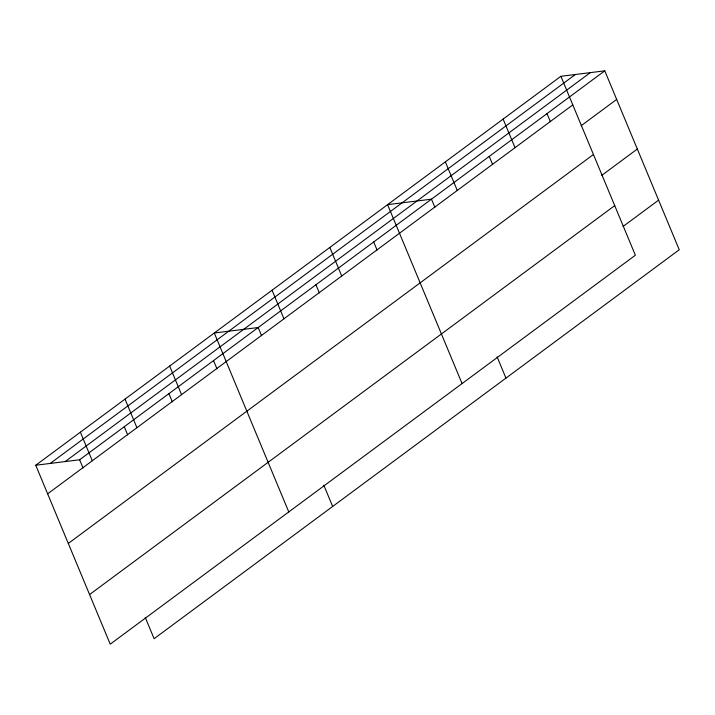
<?xml version="1.0" encoding="UTF-8"?>
<svg xmlns="http://www.w3.org/2000/svg" width="715" height="715" viewBox="0 0 715 715"><rect width="100%" height="100%" fill="white"/><g stroke="black" fill="none" stroke-linecap="round" stroke-linejoin="round"><path stroke-width="1.07" d="M560.891 76.299L635.367 255.228L110.226 644.17L35.75 465.242L560.891 76.299L604.774 70.83L679.25 249.758L154.109 638.701L145.261 617.438M50.229 463.436L575.369 74.494M65.154 461.577L590.286 72.635M35.75 465.242L79.633 459.772L604.774 70.83M47.646 493.824L572.787 104.891M581.125 125.751L616.67 99.421M68.3 543.436L593.441 154.503M601.771 175.363L637.324 149.033M89.581 594.549L614.712 205.616M623.051 226.476L658.595 200.146M547.002 113.614L550.407 121.782M503.128 119.083L515.023 147.674M489.239 156.397L492.644 164.566M445.356 161.867L457.26 190.449M434.872 207.35L431.476 199.181L387.593 204.651L462.069 383.58M497.104 356.848L505.952 378.11M373.713 241.965L377.109 250.134M329.83 247.435L341.725 276.017M315.941 284.749L319.346 292.918M272.066 290.219L283.962 318.801M261.583 335.701L258.178 327.533L214.294 333.002L288.78 511.931M323.806 485.199L332.663 506.461M213.544 360.592L216.94 368.761M169.661 366.062L181.556 394.644M168.91 393.652L172.306 401.821M125.027 399.122L136.922 427.704M124.267 426.712L127.672 434.881M80.384 432.182L92.289 460.764M79.633 459.772L83.029 467.941"/></g></svg>
